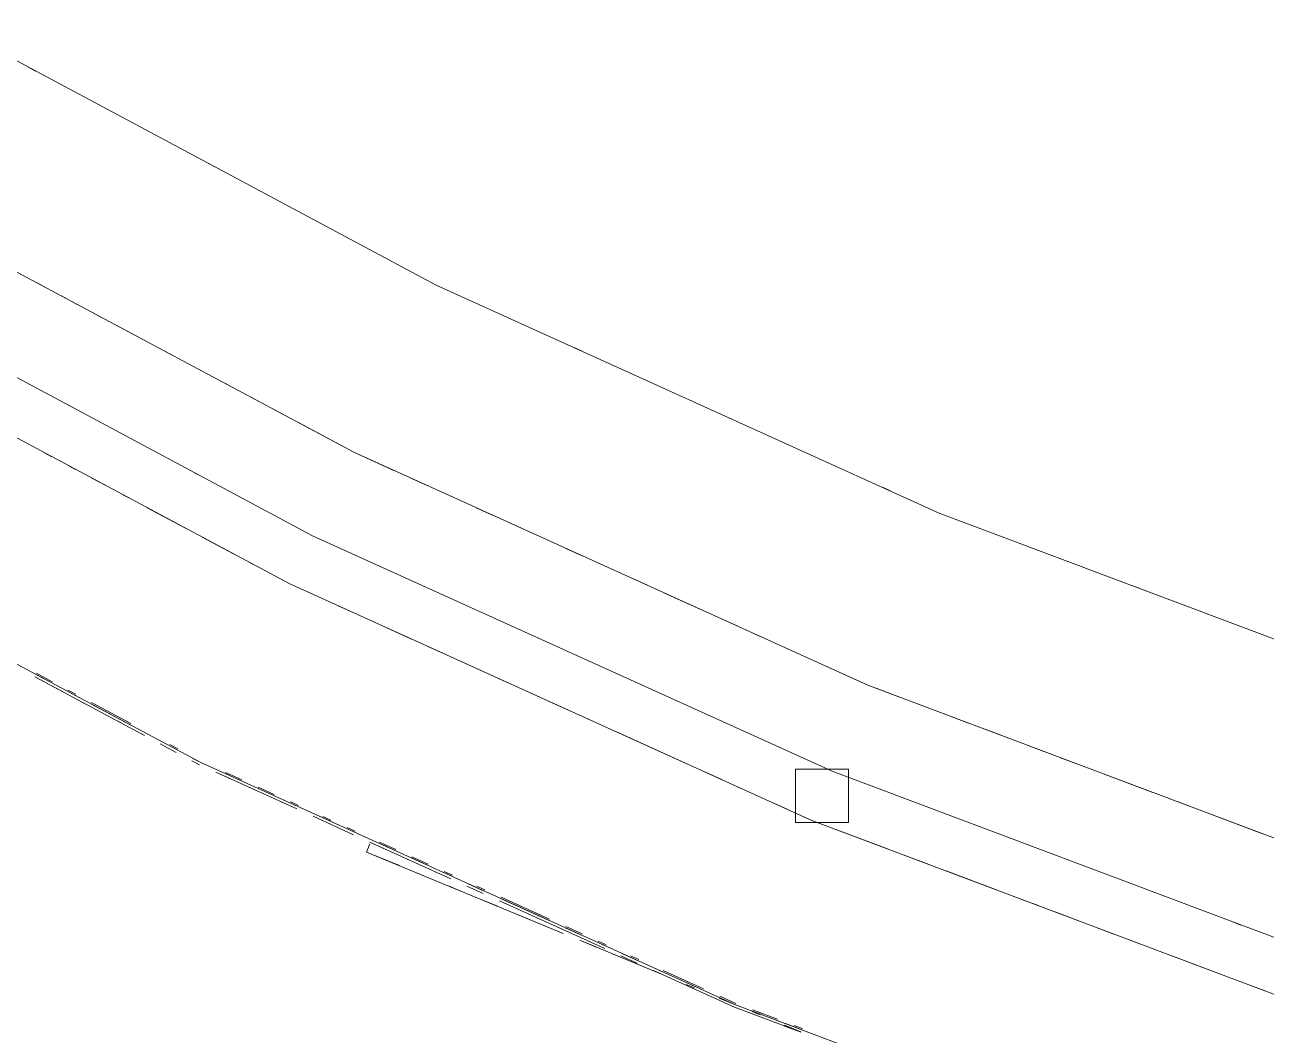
# Paper-space layout '01 Plans' of a CAD drawing. Header units: millimetres. Extents: x 5 to 415, y 7 to 290.
# Drawn here: x 60.86 to 70.19, y 93.49 to 101.09 of the extents above; entities that cross this region are included whole.
import ezdxf

# ---------------------------------------------------------------- set-up
doc = ezdxf.new("R2010")
doc.units = ezdxf.units.MM
doc.layers.add('GEOMETRY', color=7, linetype='Continuous')

# ---------------------------------------------------------------- blocks, each defined once
blk = doc.blocks.new('SHEET_01')
at = {"layer": 'GEOMETRY', "lineweight": 13}
for p, q in [((60.2958, 101.0867), (63.9552, 99.1307)), ((60.945, 100.7396), (60.886, 100.7712)), ((62.3025, 100.014), (62.2435, 100.0456)), ((63.336, 97.8751), (59.5958, 99.8742)), ((62.7157, 99.7932), (62.6567, 99.8247)), ((59.2458, 99.268), (63.0263, 97.2472)), ((63.8961, 99.1622), (63.8371, 99.1938)), ((60.9612, 99.1444), (61.0206, 99.1126)), ((63.9552, 99.1307), (67.7346, 97.4182)), ((61.1393, 99.0492), (61.2581, 98.9857)), ((62.8494, 96.8885), (59.0458, 98.9216)), ((61.3768, 98.9222), (61.4362, 98.8905)), ((61.5549, 98.827), (61.9705, 98.6049)), ((65.0524, 98.6335), (64.9915, 98.6611)), ((62.1486, 98.5097), (62.208, 98.478)), ((62.3267, 98.4145), (62.3861, 98.3828)), ((62.5642, 98.2876), (62.6235, 98.2559)), ((62.7423, 98.1924), (62.8016, 98.1607)), ((66.2107, 98.1087), (66.1497, 98.1364)), ((62.9204, 98.0972), (63.336, 97.8751)), ((61.007, 97.8733), (61.0665, 97.8415)), ((61.0665, 97.8415), (61.007, 97.8733)), ((61.007, 97.8733), (61.0665, 97.8415)), ((63.336, 97.8751), (63.6425, 97.7361)), ((67.1989, 96.1248), (63.336, 97.8751)), ((61.1853, 97.778), (61.2448, 97.7462)), ((61.2448, 97.7462), (61.1853, 97.778)), ((61.1853, 97.778), (61.2448, 97.7462)), ((61.3636, 97.6827), (61.4825, 97.6191)), ((61.4825, 97.6191), (61.3636, 97.6827)), ((61.3636, 97.6827), (61.4825, 97.6191)), ((62.1993, 97.6893), (62.1403, 97.7209)), ((62.1403, 97.7209), (62.1993, 97.6893)), ((62.1993, 97.6893), (62.1403, 97.7209)), ((63.7652, 97.6806), (63.8878, 97.625)), ((62.186, 95.5432), (58.2958, 97.6226)), ((67.3689, 97.5839), (67.3079, 97.6116)), ((61.6014, 97.5556), (61.6608, 97.5238)), ((61.6608, 97.5238), (61.6014, 97.5556)), ((61.6014, 97.5556), (61.6608, 97.5238)), ((64.0104, 97.5695), (64.0717, 97.5417)), ((61.7797, 97.4603), (62.0768, 97.3015)), ((62.0768, 97.3015), (61.7797, 97.4603)), ((61.7797, 97.4603), (62.0768, 97.3015)), ((64.2557, 97.4583), (64.3783, 97.4028)), ((67.7346, 97.4182), (71.618, 95.9566)), ((64.501, 97.3472), (64.8075, 97.2083)), ((62.1957, 97.2379), (62.4334, 97.1109)), ((62.4334, 97.1109), (62.1957, 97.2379)), ((62.1957, 97.2379), (62.4334, 97.1109)), ((63.0263, 97.2472), (66.931, 95.4781)), ((64.9302, 97.1527), (65.0528, 97.0972)), ((62.5523, 97.0473), (62.6117, 97.0156)), ((62.6117, 97.0156), (62.5523, 97.0473)), ((62.5523, 97.0473), (62.6117, 97.0156)), ((65.1754, 97.0416), (65.2368, 97.0138)), ((62.79, 96.9203), (62.8494, 96.8885)), ((62.8494, 96.8885), (62.79, 96.9203)), ((62.79, 96.9203), (62.8494, 96.8885)), ((65.4207, 96.9305), (65.5433, 96.8749)), ((66.7779, 95.1085), (62.8494, 96.8885)), ((62.9722, 96.8329), (63.0336, 96.8051)), ((63.0336, 96.8051), (62.9722, 96.8329)), ((62.9722, 96.8329), (63.0336, 96.8051)), ((69.2379, 96.8524), (69.1752, 96.876)), ((65.666, 96.8193), (65.9726, 96.6804)), ((63.2177, 96.7216), (63.3405, 96.666)), ((63.3405, 96.666), (63.2177, 96.7216)), ((63.2177, 96.7216), (63.3405, 96.666)), ((63.4633, 96.6104), (63.7702, 96.4713)), ((63.7702, 96.4713), (63.4633, 96.6104)), ((63.4633, 96.6104), (63.7702, 96.4713)), ((66.0952, 96.6249), (66.2178, 96.5693)), ((66.3404, 96.5137), (66.4018, 96.486)), ((63.8929, 96.4157), (64.0157, 96.3601)), ((64.0157, 96.3601), (63.8929, 96.4157)), ((63.8929, 96.4157), (64.0157, 96.3601)), ((66.5857, 96.4026), (67.1376, 96.1526)), ((64.1385, 96.3044), (64.5068, 96.1376)), ((64.5068, 96.1376), (64.1385, 96.3044)), ((64.1385, 96.3044), (64.5068, 96.1376)), ((60.939, 96.1871), (61.1748, 96.061)), ((61.1748, 96.061), (60.939, 96.1871)), ((60.939, 96.1871), (61.1748, 96.061)), ((61.1748, 96.061), (60.939, 96.1871)), ((60.939, 96.1871), (61.1748, 96.061)), ((61.1748, 96.061), (60.939, 96.1871)), ((60.939, 96.1871), (61.1748, 96.061)), ((61.1748, 96.061), (60.939, 96.1871)), ((60.939, 96.1871), (61.7644, 95.7459)), ((61.7644, 95.7459), (60.939, 96.1871)), ((60.9482, 96.2048), (61.0661, 96.1418)), ((61.0661, 96.1418), (60.9482, 96.2048)), ((60.9482, 96.2048), (61.0661, 96.1418)), ((61.0661, 96.1418), (60.9482, 96.2048)), ((61.0661, 96.1418), (60.9482, 96.2048)), ((60.9482, 96.2048), (61.0661, 96.1418)), ((61.0661, 96.1418), (60.9482, 96.2048)), ((60.9482, 96.2048), (61.0661, 96.1418)), ((61.0661, 96.1418), (60.9482, 96.2048)), ((60.9482, 96.2048), (61.0661, 96.1418)), ((61.0661, 96.1418), (60.9482, 96.2048)), ((60.9482, 96.2048), (61.0661, 96.1418)), ((61.0661, 96.1418), (60.9482, 96.2048)), ((60.9482, 96.2048), (61.0661, 96.1418)), ((61.0661, 96.1418), (60.9482, 96.2048)), ((61.0661, 96.1418), (60.9482, 96.2048)), ((61.0707, 96.1507), (60.9528, 96.2137)), ((60.9528, 96.2137), (61.0707, 96.1507)), ((61.2429, 96.0473), (61.184, 96.0788)), ((61.2429, 96.0473), (61.184, 96.0788)), ((61.184, 96.0788), (61.2429, 96.0473)), ((61.2429, 96.0473), (61.184, 96.0788)), ((61.2429, 96.0473), (61.184, 96.0788)), ((61.1885, 96.0877), (61.2475, 96.0562)), ((64.6295, 96.0819), (64.9364, 95.9429)), ((64.9364, 95.9429), (64.6295, 96.0819)), ((64.6295, 96.0819), (64.9364, 95.9429)), ((71.168, 94.6309), (67.1989, 96.1248)), ((67.2619, 96.1011), (67.4509, 96.0299)), ((61.2927, 95.998), (61.3517, 95.9665)), ((61.3517, 95.9665), (61.2927, 95.998)), ((61.2927, 95.998), (61.3517, 95.9665)), ((61.3517, 95.9665), (61.2927, 95.998)), ((61.2927, 95.998), (61.3517, 95.9665)), ((61.3517, 95.9665), (61.2927, 95.998)), ((61.2927, 95.998), (61.3517, 95.9665)), ((61.3517, 95.9665), (61.2927, 95.998)), ((61.3653, 95.9932), (61.66, 95.8357)), ((61.6555, 95.8267), (61.3608, 95.9843)), ((61.6555, 95.8267), (61.3608, 95.9843)), ((61.3608, 95.9843), (61.6555, 95.8267)), ((61.6555, 95.8267), (61.3608, 95.9843)), ((61.6555, 95.8267), (61.3608, 95.9843)), ((67.5769, 95.9825), (67.6399, 95.9588)), ((61.5286, 95.8719), (61.5876, 95.8404)), ((61.5876, 95.8404), (61.5286, 95.8719)), ((61.5286, 95.8719), (61.5876, 95.8404)), ((61.5876, 95.8404), (61.5286, 95.8719)), ((61.5286, 95.8719), (61.5876, 95.8404)), ((61.5876, 95.8404), (61.5286, 95.8719)), ((61.5286, 95.8719), (61.5876, 95.8404)), ((61.5876, 95.8404), (61.5286, 95.8719)), ((61.5376, 95.8898), (61.5966, 95.8582)), ((61.5966, 95.8582), (61.5376, 95.8898)), ((61.5376, 95.8898), (61.5966, 95.8582)), ((61.5966, 95.8582), (61.5376, 95.8898)), ((61.5376, 95.8898), (61.5966, 95.8582)), ((61.5966, 95.8582), (61.5376, 95.8898)), ((61.5376, 95.8898), (61.5966, 95.8582)), ((61.5966, 95.8582), (61.5376, 95.8898)), ((61.5376, 95.8898), (61.5966, 95.8582)), ((61.5966, 95.8582), (61.5376, 95.8898)), ((61.5376, 95.8898), (61.5966, 95.8582)), ((65.0592, 95.8873), (65.1206, 95.8595)), ((65.1206, 95.8595), (65.0592, 95.8873)), ((65.0592, 95.8873), (65.1206, 95.8595)), ((67.8289, 95.8877), (67.9549, 95.8402)), ((61.7055, 95.7774), (61.7644, 95.7459)), ((61.7644, 95.7459), (61.7055, 95.7774)), ((61.7055, 95.7774), (61.7644, 95.7459)), ((61.7644, 95.7459), (61.7055, 95.7774)), ((61.7055, 95.7774), (61.7644, 95.7459)), ((61.7644, 95.7459), (61.7055, 95.7774)), ((61.7055, 95.7774), (61.7644, 95.7459)), ((61.7644, 95.7459), (61.7055, 95.7774)), ((65.3047, 95.776), (65.8572, 95.5257)), ((65.8572, 95.5257), (65.3047, 95.776)), ((65.3047, 95.776), (65.8572, 95.5257)), ((68.0809, 95.7928), (68.2699, 95.7217)), ((61.8824, 95.6828), (62.0003, 95.6198)), ((62.0003, 95.6198), (61.8824, 95.6828)), ((61.8824, 95.6828), (62.0003, 95.6198)), ((62.0003, 95.6198), (61.8824, 95.6828)), ((61.8824, 95.6828), (62.0003, 95.6198)), ((62.0003, 95.6198), (61.8824, 95.6828)), ((61.8824, 95.6828), (62.0003, 95.6198)), ((62.0003, 95.6198), (61.8824, 95.6828)), ((61.8824, 95.6828), (62.0003, 95.6198)), ((62.0003, 95.6198), (61.8824, 95.6828)), ((61.9502, 95.6692), (62.0092, 95.6377)), ((62.0092, 95.6377), (61.9502, 95.6692)), ((61.9502, 95.6692), (62.0092, 95.6377)), ((62.0092, 95.6377), (61.9502, 95.6692)), ((62.0092, 95.6377), (61.9502, 95.6692)), ((61.9502, 95.6692), (62.0092, 95.6377)), ((62.0092, 95.6377), (61.9502, 95.6692)), ((61.9502, 95.6692), (62.0092, 95.6377)), ((62.0092, 95.6377), (61.9502, 95.6692)), ((61.9502, 95.6692), (62.0092, 95.6377)), ((62.0092, 95.6377), (61.9502, 95.6692)), ((61.9502, 95.6692), (62.0092, 95.6377)), ((62.0092, 95.6377), (61.9502, 95.6692)), ((61.9502, 95.6692), (62.0092, 95.6377)), ((62.0092, 95.6377), (61.9502, 95.6692)), ((62.0092, 95.6377), (61.9502, 95.6692)), ((62.0136, 95.6467), (61.9547, 95.6782)), ((61.9547, 95.6782), (62.0136, 95.6467)), ((68.3959, 95.6743), (68.5219, 95.6268)), ((62.1182, 95.5568), (62.1772, 95.5253)), ((62.1772, 95.5253), (62.1182, 95.5568)), ((62.1182, 95.5568), (62.1772, 95.5253)), ((62.1772, 95.5253), (62.1182, 95.5568)), ((62.1182, 95.5568), (62.1772, 95.5253)), ((62.1772, 95.5253), (62.1182, 95.5568)), ((62.1182, 95.5568), (62.1772, 95.5253)), ((62.1772, 95.5253), (62.1182, 95.5568)), ((62.1182, 95.5568), (62.1772, 95.5253)), ((62.1772, 95.5253), (62.1182, 95.5568)), ((62.1271, 95.5747), (62.186, 95.5432)), ((62.186, 95.5432), (62.1271, 95.5747)), ((62.1271, 95.5747), (62.186, 95.5432)), ((62.186, 95.5432), (62.1271, 95.5747)), ((62.186, 95.5432), (62.1271, 95.5747)), ((62.1271, 95.5747), (62.186, 95.5432)), ((62.186, 95.5432), (62.1271, 95.5747)), ((62.1271, 95.5747), (62.186, 95.5432)), ((62.186, 95.5432), (62.1271, 95.5747)), ((62.1271, 95.5747), (62.186, 95.5432)), ((62.186, 95.5432), (62.1271, 95.5747)), ((62.1271, 95.5747), (62.186, 95.5432)), ((62.186, 95.5432), (62.1271, 95.5747)), ((62.1271, 95.5747), (62.186, 95.5432)), ((62.186, 95.5432), (62.1271, 95.5747)), ((62.186, 95.5432), (62.1271, 95.5747)), ((66.2039, 93.7227), (62.186, 95.5432)), ((68.6479, 95.5794), (68.8369, 95.5083)), ((62.2989, 95.4701), (62.4207, 95.4149)), ((62.4207, 95.4149), (62.2989, 95.4701)), ((62.2989, 95.4701), (62.4207, 95.4149)), ((62.4207, 95.4149), (62.2989, 95.4701)), ((62.2989, 95.4701), (62.4207, 95.4149)), ((62.4207, 95.4149), (62.2989, 95.4701)), ((62.2989, 95.4701), (62.4207, 95.4149)), ((62.4207, 95.4149), (62.2989, 95.4701)), ((62.2989, 95.4701), (62.9079, 95.1942)), ((62.9079, 95.1942), (62.2989, 95.4701)), ((62.3686, 95.4604), (62.4295, 95.4329)), ((62.4295, 95.4329), (62.3686, 95.4604)), ((62.3686, 95.4604), (62.4295, 95.4329)), ((62.4904, 95.4053), (62.3686, 95.4604)), ((62.4295, 95.4329), (62.3686, 95.4604)), ((62.3686, 95.4604), (62.4295, 95.4329)), ((62.4295, 95.4329), (62.3686, 95.4604)), ((62.3686, 95.4604), (62.4295, 95.4329)), ((62.4295, 95.4329), (62.3686, 95.4604)), ((62.3686, 95.4604), (62.4295, 95.4329)), ((62.4295, 95.4329), (62.3686, 95.4604)), ((62.3686, 95.4604), (62.4295, 95.4329)), ((62.4904, 95.4053), (62.3686, 95.4604)), ((62.3686, 95.4604), (62.4904, 95.4053)), ((62.4904, 95.4053), (62.3686, 95.4604)), ((62.4904, 95.4053), (62.3686, 95.4604)), ((62.4339, 95.4418), (62.373, 95.4694)), ((62.373, 95.4694), (62.4948, 95.4143)), ((65.9799, 95.4701), (66.1027, 95.4145)), ((66.1027, 95.4145), (65.9799, 95.4701)), ((65.9799, 95.4701), (66.1027, 95.4145)), ((67.0545, 95.4933), (66.6545, 95.4933)), ((66.6545, 95.4933), (66.6545, 95.0933)), ((66.931, 95.4781), (70.943, 93.9681)), ((66.9745, 95.4933), (67.0545, 95.4933)), ((67.0545, 95.0933), (67.0545, 95.4933)), ((67.0545, 95.4933), (67.0545, 95.4933)), ((68.9629, 95.4608), (69.3409, 95.3186)), ((62.5425, 95.3597), (62.6034, 95.3321)), ((62.6034, 95.3321), (62.5425, 95.3597)), ((62.5425, 95.3597), (62.6034, 95.3321)), ((62.6034, 95.3321), (62.5425, 95.3597)), ((62.5425, 95.3597), (62.6034, 95.3321)), ((62.6034, 95.3321), (62.5425, 95.3597)), ((62.5425, 95.3597), (62.6034, 95.3321)), ((62.6034, 95.3321), (62.5425, 95.3597)), ((62.9165, 95.2122), (62.6121, 95.3501)), ((62.9165, 95.2122), (62.6121, 95.3501)), ((62.6121, 95.3501), (62.9165, 95.2122)), ((62.9165, 95.2122), (62.6121, 95.3501)), ((62.9165, 95.2122), (62.6121, 95.3501)), ((62.6165, 95.3591), (62.7382, 95.3039)), ((66.2255, 95.3588), (66.2869, 95.331)), ((66.2869, 95.331), (66.2255, 95.3588)), ((66.2255, 95.3588), (66.2869, 95.331)), ((62.7861, 95.2493), (62.9079, 95.1942)), ((62.9079, 95.1942), (62.7861, 95.2493)), ((62.7861, 95.2493), (62.9079, 95.1942)), ((62.9079, 95.1942), (62.7861, 95.2493)), ((62.7861, 95.2493), (62.9079, 95.1942)), ((62.9079, 95.1942), (62.7861, 95.2493)), ((62.7861, 95.2493), (62.9079, 95.1942)), ((62.9079, 95.1942), (62.7861, 95.2493)), ((62.7948, 95.2674), (62.9165, 95.2122)), ((62.9165, 95.2122), (62.7948, 95.2674)), ((62.7948, 95.2674), (62.9165, 95.2122)), ((62.9165, 95.2122), (62.7948, 95.2674)), ((62.7948, 95.2674), (62.9165, 95.2122)), ((62.9165, 95.2122), (62.7948, 95.2674)), ((62.7948, 95.2674), (62.9165, 95.2122)), ((62.9165, 95.2122), (62.7948, 95.2674)), ((62.7948, 95.2674), (62.9165, 95.2122)), ((62.9165, 95.2122), (62.7948, 95.2674)), ((62.7948, 95.2674), (62.9165, 95.2122)), ((62.9208, 95.2212), (62.86, 95.2488)), ((62.86, 95.2488), (62.9208, 95.2212)), ((66.471, 95.2476), (66.5938, 95.192)), ((66.5938, 95.192), (66.471, 95.2476)), ((66.471, 95.2476), (66.5938, 95.192)), ((69.53, 95.2474), (69.656, 95.2)), ((63.0383, 95.157), (63.16, 95.1019)), ((63.16, 95.1019), (63.0383, 95.157)), ((63.0383, 95.157), (63.16, 95.1019)), ((63.16, 95.1019), (63.0383, 95.157)), ((63.16, 95.1019), (63.0383, 95.157)), ((63.0383, 95.157), (63.16, 95.1019)), ((63.16, 95.1019), (63.0383, 95.157)), ((63.0383, 95.157), (63.16, 95.1019)), ((63.16, 95.1019), (63.0383, 95.157)), ((63.0383, 95.157), (63.16, 95.1019)), ((63.16, 95.1019), (63.0383, 95.157)), ((63.0383, 95.157), (63.16, 95.1019)), ((63.16, 95.1019), (63.0383, 95.157)), ((63.0383, 95.157), (63.16, 95.1019)), ((63.16, 95.1019), (63.0383, 95.157)), ((63.16, 95.1019), (63.0383, 95.157)), ((69.782, 95.1526), (70.16, 95.0103)), ((63.0297, 95.139), (63.3342, 95.001)), ((63.3342, 95.001), (63.0297, 95.139)), ((63.0297, 95.139), (63.3342, 95.001)), ((63.3342, 95.001), (63.0297, 95.139)), ((63.0297, 95.139), (63.3342, 95.001)), ((63.3342, 95.001), (63.0297, 95.139)), ((63.0297, 95.139), (63.3342, 95.001)), ((63.3342, 95.001), (63.0297, 95.139)), ((63.0297, 95.139), (63.3342, 95.001)), ((63.3342, 95.001), (63.0297, 95.139)), ((63.1643, 95.1109), (63.1034, 95.1385)), ((63.1034, 95.1385), (63.1643, 95.1109)), ((63.3469, 95.0282), (63.2861, 95.0557)), ((63.2861, 95.0557), (63.3469, 95.0282)), ((66.8145, 95.0933), (66.6545, 95.0933)), ((66.6545, 95.0933), (67.0545, 95.0933)), ((66.6545, 95.0933), (66.6545, 95.0933)), ((66.7165, 95.1363), (66.7779, 95.1085)), ((66.7779, 95.1085), (66.7165, 95.1363)), ((66.7165, 95.1363), (66.7779, 95.1085)), ((66.7779, 95.1085), (66.841, 95.0848)), ((66.841, 95.0848), (66.7779, 95.1085)), ((66.7779, 95.1085), (66.841, 95.0848)), ((70.8144, 93.5893), (66.7779, 95.1085)), ((63.2818, 95.0467), (63.3427, 95.0191)), ((63.3427, 95.0191), (63.2818, 95.0467)), ((63.2818, 95.0467), (63.3427, 95.0191)), ((63.3427, 95.0191), (63.2818, 95.0467)), ((63.3427, 95.0191), (63.2818, 95.0467)), ((63.2818, 95.0467), (63.3427, 95.0191)), ((63.3427, 95.0191), (63.2818, 95.0467)), ((63.2818, 95.0467), (63.3427, 95.0191)), ((63.3427, 95.0191), (63.2818, 95.0467)), ((63.2818, 95.0467), (63.3427, 95.0191)), ((63.3427, 95.0191), (63.2818, 95.0467)), ((63.2818, 95.0467), (63.3427, 95.0191)), ((63.3427, 95.0191), (63.2818, 95.0467)), ((63.2818, 95.0467), (63.3427, 95.0191)), ((63.3427, 95.0191), (63.2818, 95.0467)), ((63.3427, 95.0191), (63.2818, 95.0467)), ((66.9671, 95.0373), (67.3456, 94.8949)), ((67.3456, 94.8949), (66.9671, 95.0373)), ((66.9671, 95.0373), (67.3456, 94.8949)), ((68.3101, 94.959), (68.2474, 94.9826)), ((68.2474, 94.9826), (68.3101, 94.959)), ((68.3101, 94.959), (68.2474, 94.9826)), ((63.4578, 94.9323), (63.4323, 94.8708)), ((63.4323, 94.8708), (64.9105, 94.2585)), ((63.456, 94.9458), (63.5777, 94.8907)), ((63.5777, 94.8907), (63.456, 94.9458)), ((63.456, 94.9458), (63.5777, 94.8907)), ((63.5777, 94.8907), (63.456, 94.9458)), ((63.456, 94.9458), (63.5777, 94.8907)), ((63.5777, 94.8907), (63.456, 94.9458)), ((63.456, 94.9458), (63.5777, 94.8907)), ((63.5777, 94.8907), (63.456, 94.9458)), ((63.456, 94.9458), (64.0649, 94.6699)), ((64.0649, 94.6699), (63.456, 94.9458)), ((63.5253, 94.9364), (63.5862, 94.9088)), ((63.5862, 94.9088), (63.5253, 94.9364)), ((63.5253, 94.9364), (63.5862, 94.9088)), ((63.6471, 94.8812), (63.5253, 94.9364)), ((63.5862, 94.9088), (63.5253, 94.9364)), ((63.5253, 94.9364), (63.5862, 94.9088)), ((63.5862, 94.9088), (63.5253, 94.9364)), ((63.5253, 94.9364), (63.5862, 94.9088)), ((63.5862, 94.9088), (63.5253, 94.9364)), ((63.5253, 94.9364), (63.5862, 94.9088)), ((63.5862, 94.9088), (63.5253, 94.9364)), ((63.5253, 94.9364), (63.5862, 94.9088)), ((63.6471, 94.8812), (63.5253, 94.9364)), ((63.5253, 94.9364), (63.6471, 94.8812)), ((63.6471, 94.8812), (63.5253, 94.9364)), ((63.6471, 94.8812), (63.5253, 94.9364)), ((63.5904, 94.9178), (63.5295, 94.9454)), ((63.5295, 94.9454), (63.6513, 94.8903)), ((63.6786, 94.7687), (63.4939, 94.8452)), ((63.6995, 94.8355), (63.7604, 94.8079)), ((63.7604, 94.8079), (63.6995, 94.8355)), ((63.6995, 94.8355), (63.7604, 94.8079)), ((63.7604, 94.8079), (63.6995, 94.8355)), ((63.6995, 94.8355), (63.7604, 94.8079)), ((63.7604, 94.8079), (63.6995, 94.8355)), ((63.6995, 94.8355), (63.7604, 94.8079)), ((63.7604, 94.8079), (63.6995, 94.8355)), ((63.8906, 94.7709), (63.7688, 94.826)), ((63.8906, 94.7709), (63.7688, 94.826)), ((63.7688, 94.826), (63.8906, 94.7709)), ((63.8906, 94.7709), (63.7688, 94.826)), ((63.8906, 94.7709), (63.7688, 94.826)), ((63.773, 94.8351), (63.8947, 94.7799)), ((67.4717, 94.8474), (67.6609, 94.7762)), ((67.6609, 94.7762), (67.4717, 94.8474)), ((67.4717, 94.8474), (67.6609, 94.7762)), ((63.8634, 94.6922), (63.8018, 94.7177)), ((63.9431, 94.7251), (64.0649, 94.6699)), ((64.0649, 94.6699), (63.9431, 94.7251)), ((63.9431, 94.7251), (64.0649, 94.6699)), ((64.0649, 94.6699), (63.9431, 94.7251)), ((63.9431, 94.7251), (64.0649, 94.6699)), ((64.0649, 94.6699), (63.9431, 94.7251)), ((63.9431, 94.7251), (64.0649, 94.6699)), ((64.0649, 94.6699), (63.9431, 94.7251)), ((64.0123, 94.7157), (64.0732, 94.6881)), ((64.0732, 94.6881), (64.0123, 94.7157)), ((64.0123, 94.7157), (64.0732, 94.6881)), ((64.0732, 94.6881), (64.0123, 94.7157)), ((64.0732, 94.6881), (64.0123, 94.7157)), ((64.0123, 94.7157), (64.0732, 94.6881)), ((64.0732, 94.6881), (64.0123, 94.7157)), ((64.0123, 94.7157), (64.0732, 94.6881)), ((64.0732, 94.6881), (64.0123, 94.7157)), ((64.0123, 94.7157), (64.0732, 94.6881)), ((64.0732, 94.6881), (64.0123, 94.7157)), ((64.0123, 94.7157), (64.0732, 94.6881)), ((64.0732, 94.6881), (64.0123, 94.7157)), ((64.0123, 94.7157), (64.0732, 94.6881)), ((64.0732, 94.6881), (64.0123, 94.7157)), ((64.0732, 94.6881), (64.0123, 94.7157)), ((64.0773, 94.6972), (64.0165, 94.7248)), ((64.0165, 94.7248), (64.0773, 94.6972)), ((67.787, 94.7287), (68.1655, 94.5863)), ((68.1655, 94.5863), (67.787, 94.7287)), ((67.787, 94.7287), (68.1655, 94.5863)), ((64.1714, 94.5646), (64.0482, 94.6156)), ((64.1867, 94.6147), (64.3085, 94.5596)), ((64.3085, 94.5596), (64.1867, 94.6147)), ((64.1867, 94.6147), (64.3085, 94.5596)), ((64.3085, 94.5596), (64.1867, 94.6147)), ((64.1867, 94.6147), (64.3085, 94.5596)), ((64.3085, 94.5596), (64.1867, 94.6147)), ((64.1867, 94.6147), (64.3085, 94.5596)), ((64.3085, 94.5596), (64.1867, 94.6147)), ((64.1867, 94.6147), (64.3085, 94.5596)), ((64.3085, 94.5596), (64.1867, 94.6147)), ((64.195, 94.6329), (64.3167, 94.5778)), ((64.3167, 94.5778), (64.195, 94.6329)), ((64.195, 94.6329), (64.3167, 94.5778)), ((64.3167, 94.5778), (64.195, 94.6329)), ((64.3167, 94.5778), (64.195, 94.6329)), ((64.195, 94.6329), (64.3167, 94.5778)), ((64.3167, 94.5778), (64.195, 94.6329)), ((64.195, 94.6329), (64.3167, 94.5778)), ((64.3167, 94.5778), (64.195, 94.6329)), ((64.195, 94.6329), (64.3167, 94.5778)), ((64.3167, 94.5778), (64.195, 94.6329)), ((64.195, 94.6329), (64.3167, 94.5778)), ((64.3167, 94.5778), (64.195, 94.6329)), ((64.195, 94.6329), (64.3167, 94.5778)), ((64.3167, 94.5778), (64.195, 94.6329)), ((64.3167, 94.5778), (64.195, 94.6329)), ((64.3208, 94.5869), (64.2599, 94.6145)), ((64.2599, 94.6145), (64.3208, 94.5869)), ((64.4177, 94.4626), (64.2945, 94.5136)), ((64.4303, 94.5044), (64.4912, 94.4768)), ((64.4912, 94.4768), (64.4303, 94.5044)), ((64.4303, 94.5044), (64.4912, 94.4768)), ((64.4912, 94.4768), (64.4303, 94.5044)), ((64.4303, 94.5044), (64.4912, 94.4768)), ((64.4912, 94.4768), (64.4303, 94.5044)), ((64.4303, 94.5044), (64.4912, 94.4768)), ((64.4912, 94.4768), (64.4303, 94.5044)), ((64.4303, 94.5044), (65.2219, 94.1457)), ((65.2219, 94.1457), (64.4303, 94.5044)), ((64.4385, 94.5226), (64.4993, 94.495)), ((64.4993, 94.495), (64.4385, 94.5226)), ((64.4385, 94.5226), (64.4993, 94.495)), ((64.8037, 94.3571), (64.4385, 94.5226)), ((64.4993, 94.495), (64.4385, 94.5226)), ((64.4385, 94.5226), (64.4993, 94.495)), ((64.4993, 94.495), (64.4385, 94.5226)), ((64.4385, 94.5226), (64.4993, 94.495)), ((64.4993, 94.495), (64.4385, 94.5226)), ((64.4385, 94.5226), (64.4993, 94.495)), ((64.4993, 94.495), (64.4385, 94.5226)), ((64.4385, 94.5226), (64.4993, 94.495)), ((64.8037, 94.3571), (64.4385, 94.5226)), ((64.4385, 94.5226), (64.8037, 94.3571)), ((64.8037, 94.3571), (64.4385, 94.5226)), ((64.8037, 94.3571), (64.4385, 94.5226)), ((64.5034, 94.5042), (64.4425, 94.5317)), ((64.4425, 94.5317), (64.8078, 94.3663)), ((68.3547, 94.5151), (68.4808, 94.4676)), ((68.4808, 94.4676), (68.3547, 94.5151)), ((68.3547, 94.5151), (68.4808, 94.4676)), ((64.9105, 94.2585), (64.5409, 94.4115)), ((64.613, 94.4216), (64.7348, 94.3664)), ((64.7348, 94.3664), (64.613, 94.4216)), ((64.613, 94.4216), (64.7348, 94.3664)), ((64.7348, 94.3664), (64.613, 94.4216)), ((64.613, 94.4216), (64.7348, 94.3664)), ((64.7348, 94.3664), (64.613, 94.4216)), ((64.613, 94.4216), (64.7348, 94.3664)), ((64.7348, 94.3664), (64.613, 94.4216)), ((64.682, 94.4123), (64.7428, 94.3847)), ((64.7428, 94.3847), (64.682, 94.4123)), ((64.682, 94.4123), (64.7428, 94.3847)), ((64.7428, 94.3847), (64.682, 94.4123)), ((64.682, 94.4123), (64.7428, 94.3847)), ((64.7428, 94.3847), (64.682, 94.4123)), ((64.682, 94.4123), (64.7428, 94.3847)), ((64.7428, 94.3847), (64.682, 94.4123)), ((64.682, 94.4123), (64.7428, 94.3847)), ((64.7428, 94.3847), (64.682, 94.4123)), ((64.682, 94.4123), (64.7428, 94.3847)), ((64.7469, 94.3938), (64.686, 94.4214)), ((68.607, 94.4201), (68.7962, 94.3489)), ((68.7962, 94.3489), (68.607, 94.4201)), ((68.607, 94.4201), (68.7962, 94.3489)), ((64.8565, 94.3112), (64.9174, 94.2836)), ((64.9174, 94.2836), (64.8565, 94.3112)), ((64.8565, 94.3112), (64.9174, 94.2836)), ((64.9174, 94.2836), (64.8565, 94.3112)), ((64.8565, 94.3112), (64.9174, 94.2836)), ((64.9174, 94.2836), (64.8565, 94.3112)), ((64.8565, 94.3112), (64.9174, 94.2836)), ((64.9174, 94.2836), (64.8565, 94.3112)), ((64.9295, 94.3111), (65.0512, 94.2559)), ((70.0027, 94.322), (69.94, 94.3456)), ((69.94, 94.3456), (70.0027, 94.322)), ((70.0027, 94.322), (69.94, 94.3456)), ((65.0472, 94.2468), (64.9255, 94.3019)), ((65.0472, 94.2468), (64.9255, 94.3019)), ((64.9255, 94.3019), (65.0472, 94.2468)), ((65.0472, 94.2468), (64.9255, 94.3019)), ((65.0472, 94.2468), (64.9255, 94.3019)), ((68.9223, 94.3014), (69.0485, 94.254)), ((69.0485, 94.254), (68.9223, 94.3014)), ((68.9223, 94.3014), (69.0485, 94.254)), ((65.1568, 94.1564), (65.0337, 94.2074)), ((65.0337, 94.2074), (65.6496, 93.9523)), ((65.1001, 94.2009), (65.2219, 94.1457)), ((65.2219, 94.1457), (65.1001, 94.2009)), ((65.1001, 94.2009), (65.2219, 94.1457)), ((65.2219, 94.1457), (65.1001, 94.2009)), ((65.1001, 94.2009), (65.2219, 94.1457)), ((65.2219, 94.1457), (65.1001, 94.2009)), ((65.1001, 94.2009), (65.2219, 94.1457)), ((65.2219, 94.1457), (65.1001, 94.2009)), ((65.169, 94.1916), (65.2299, 94.164)), ((65.2299, 94.164), (65.169, 94.1916)), ((65.169, 94.1916), (65.2299, 94.164)), ((65.2299, 94.164), (65.169, 94.1916)), ((65.2299, 94.164), (65.169, 94.1916)), ((65.169, 94.1916), (65.2299, 94.164)), ((65.2299, 94.164), (65.169, 94.1916)), ((65.169, 94.1916), (65.2299, 94.164)), ((65.2299, 94.164), (65.169, 94.1916)), ((65.169, 94.1916), (65.2299, 94.164)), ((65.2299, 94.164), (65.169, 94.1916)), ((65.169, 94.1916), (65.2299, 94.164)), ((65.2299, 94.164), (65.169, 94.1916)), ((65.169, 94.1916), (65.2299, 94.164)), ((65.2299, 94.164), (65.169, 94.1916)), ((65.2299, 94.164), (65.169, 94.1916)), ((65.2338, 94.1732), (65.173, 94.2008)), ((65.173, 94.2008), (65.2338, 94.1732)), ((69.1746, 94.2065), (69.3638, 94.1353)), ((69.3638, 94.1353), (69.1746, 94.2065)), ((69.1746, 94.2065), (69.3638, 94.1353)), ((65.6496, 93.9523), (65.28, 94.1054)), ((65.3437, 94.0905), (65.4655, 94.0353)), ((65.4655, 94.0353), (65.3437, 94.0905)), ((65.3437, 94.0905), (65.4655, 94.0353)), ((65.4655, 94.0353), (65.3437, 94.0905)), ((65.3437, 94.0905), (65.4655, 94.0353)), ((65.4655, 94.0353), (65.3437, 94.0905)), ((65.3437, 94.0905), (65.4655, 94.0353)), ((65.4655, 94.0353), (65.3437, 94.0905)), ((65.3437, 94.0905), (65.4655, 94.0353)), ((65.4655, 94.0353), (65.3437, 94.0905)), ((65.3516, 94.1089), (65.4734, 94.0537)), ((65.4734, 94.0537), (65.3516, 94.1089)), ((65.3516, 94.1089), (65.4734, 94.0537)), ((65.4734, 94.0537), (65.3516, 94.1089)), ((65.4734, 94.0537), (65.3516, 94.1089)), ((65.3516, 94.1089), (65.4734, 94.0537)), ((65.4734, 94.0537), (65.3516, 94.1089)), ((65.3516, 94.1089), (65.4734, 94.0537)), ((65.4734, 94.0537), (65.3516, 94.1089)), ((65.3516, 94.1089), (65.4734, 94.0537)), ((65.4734, 94.0537), (65.3516, 94.1089)), ((65.3516, 94.1089), (65.4734, 94.0537)), ((65.4734, 94.0537), (65.3516, 94.1089)), ((65.3516, 94.1089), (65.4734, 94.0537)), ((65.4734, 94.0537), (65.3516, 94.1089)), ((65.4734, 94.0537), (65.3516, 94.1089)), ((65.4773, 94.0629), (65.4164, 94.0905)), ((65.4164, 94.0905), (65.4773, 94.0629)), ((69.4899, 94.0878), (69.8684, 93.9454)), ((69.8684, 93.9454), (69.4899, 94.0878)), ((69.4899, 94.0878), (69.8684, 93.9454)), ((65.5873, 93.9801), (65.6482, 93.9525)), ((65.6482, 93.9525), (65.5873, 93.9801)), ((65.5873, 93.9801), (65.6482, 93.9525)), ((65.6482, 93.9525), (65.5873, 93.9801)), ((65.5873, 93.9801), (65.6482, 93.9525)), ((65.6482, 93.9525), (65.5873, 93.9801)), ((65.5873, 93.9801), (65.6482, 93.9525)), ((65.6482, 93.9525), (65.5873, 93.9801)), ((65.5873, 93.9801), (66.1962, 93.7042)), ((66.1962, 93.7042), (65.5873, 93.9801)), ((65.5951, 93.9985), (65.656, 93.971)), ((65.656, 93.971), (65.5951, 93.9985)), ((65.5951, 93.9985), (65.656, 93.971)), ((65.9604, 93.833), (65.5951, 93.9985)), ((65.656, 93.971), (65.5951, 93.9985)), ((65.5951, 93.9985), (65.656, 93.971)), ((65.656, 93.971), (65.5951, 93.9985)), ((65.5951, 93.9985), (65.656, 93.971)), ((65.656, 93.971), (65.5951, 93.9985)), ((65.5951, 93.9985), (65.656, 93.971)), ((65.656, 93.971), (65.5951, 93.9985)), ((65.5951, 93.9985), (65.656, 93.971)), ((65.9604, 93.833), (65.5951, 93.9985)), ((65.5951, 93.9985), (65.9604, 93.833)), ((65.9604, 93.833), (65.5951, 93.9985)), ((65.9604, 93.833), (65.5951, 93.9985)), ((65.6599, 93.9802), (65.9643, 93.8423)), ((65.77, 93.8974), (65.8918, 93.8422)), ((65.8918, 93.8422), (65.77, 93.8974)), ((65.77, 93.8974), (65.8918, 93.8422)), ((65.8918, 93.8422), (65.77, 93.8974)), ((65.77, 93.8974), (65.8918, 93.8422)), ((65.8918, 93.8422), (65.77, 93.8974)), ((65.77, 93.8974), (65.8918, 93.8422)), ((65.8918, 93.8422), (65.77, 93.8974)), ((65.8959, 93.8503), (65.8343, 93.8758)), ((65.8343, 93.8758), (65.8959, 93.8503)), ((65.8386, 93.8882), (65.8995, 93.8606)), ((65.8995, 93.8606), (65.8386, 93.8882)), ((65.8386, 93.8882), (65.8995, 93.8606)), ((65.8995, 93.8606), (65.8386, 93.8882)), ((65.8386, 93.8882), (65.8995, 93.8606)), ((65.8995, 93.8606), (65.8386, 93.8882)), ((65.8386, 93.8882), (65.8995, 93.8606)), ((65.8995, 93.8606), (65.8386, 93.8882)), ((65.8386, 93.8882), (65.8995, 93.8606)), ((65.8995, 93.8606), (65.8386, 93.8882)), ((65.8386, 93.8882), (65.8995, 93.8606)), ((65.9034, 93.8698), (65.8425, 93.8974)), ((69.9945, 93.8979), (70.1837, 93.8267)), ((70.1837, 93.8267), (69.9945, 93.8979)), ((69.9945, 93.8979), (70.1837, 93.8267)), ((66.0136, 93.787), (66.1962, 93.7042)), ((66.1962, 93.7042), (66.0136, 93.787)), ((66.0136, 93.787), (66.1962, 93.7042)), ((66.1962, 93.7042), (66.0136, 93.787)), ((66.0136, 93.787), (66.1962, 93.7042)), ((66.1962, 93.7042), (66.0136, 93.787)), ((66.0136, 93.787), (66.1962, 93.7042)), ((66.1962, 93.7042), (66.0136, 93.787)), ((66.2039, 93.7227), (66.0807, 93.7737)), ((66.0807, 93.7737), (66.2039, 93.7227)), ((66.0821, 93.7779), (66.2039, 93.7227)), ((66.2039, 93.7227), (66.0821, 93.7779)), ((66.0821, 93.7779), (66.2039, 93.7227)), ((66.2039, 93.7227), (66.0821, 93.7779)), ((66.2039, 93.7227), (66.0821, 93.7779)), ((66.0821, 93.7779), (66.2039, 93.7227)), ((66.2039, 93.7227), (66.0821, 93.7779)), ((66.0821, 93.7779), (66.2039, 93.7227)), ((66.2039, 93.7227), (66.0821, 93.7779)), ((66.0821, 93.7779), (66.2039, 93.7227)), ((66.2039, 93.7227), (66.0821, 93.7779)), ((66.0821, 93.7779), (66.2039, 93.7227)), ((66.2039, 93.7227), (66.0821, 93.7779)), ((66.0821, 93.7779), (66.2039, 93.7227)), ((66.2039, 93.7227), (66.0821, 93.7779)), ((66.2039, 93.7227), (66.0821, 93.7779)), ((66.2077, 93.7319), (66.086, 93.7871)), ((66.086, 93.7871), (66.2077, 93.7319)), ((66.1962, 93.7042), (66.384, 93.6336)), ((66.384, 93.6336), (66.1962, 93.7042)), ((66.1962, 93.7042), (66.384, 93.6336)), ((66.384, 93.6336), (66.1962, 93.7042)), ((66.1962, 93.7042), (66.384, 93.6336)), ((66.384, 93.6336), (66.1962, 93.7042)), ((66.1962, 93.7042), (66.384, 93.6336)), ((66.384, 93.6336), (66.1962, 93.7042)), ((66.1962, 93.7042), (66.6968, 93.5158)), ((66.6968, 93.5158), (66.1962, 93.7042)), ((70.3323, 92.1689), (66.2039, 93.7227)), ((66.3887, 93.6462), (66.3271, 93.6717)), ((66.3271, 93.6717), (66.3887, 93.6462)), ((66.329, 93.6756), (66.3916, 93.6521)), ((66.3916, 93.6521), (66.329, 93.6756)), ((66.329, 93.6756), (66.3916, 93.6521)), ((66.7043, 93.5344), (66.329, 93.6756)), ((66.3916, 93.6521), (66.329, 93.6756)), ((66.329, 93.6756), (66.3916, 93.6521)), ((66.3916, 93.6521), (66.329, 93.6756)), ((66.329, 93.6756), (66.3916, 93.6521)), ((66.3916, 93.6521), (66.329, 93.6756)), ((66.329, 93.6756), (66.3916, 93.6521)), ((66.3916, 93.6521), (66.329, 93.6756)), ((66.329, 93.6756), (66.3916, 93.6521)), ((66.7043, 93.5344), (66.329, 93.6756)), ((66.329, 93.6756), (66.7043, 93.5344)), ((66.7043, 93.5344), (66.329, 93.6756)), ((66.7043, 93.5344), (66.329, 93.6756)), ((66.3954, 93.6613), (66.3328, 93.6849)), ((66.3328, 93.6849), (66.5204, 93.6142)), ((66.5717, 93.5629), (66.6968, 93.5158)), ((66.6968, 93.5158), (66.5717, 93.5629)), ((66.5717, 93.5629), (66.6968, 93.5158)), ((66.6968, 93.5158), (66.5717, 93.5629)), ((66.5717, 93.5629), (66.6968, 93.5158)), ((66.6968, 93.5158), (66.5717, 93.5629)), ((66.5717, 93.5629), (66.6968, 93.5158)), ((66.6968, 93.5158), (66.5717, 93.5629)), ((66.6966, 93.5186), (66.5735, 93.5696)), ((66.5735, 93.5696), (66.6966, 93.5186)), ((66.5792, 93.5814), (66.7043, 93.5344)), ((66.7043, 93.5344), (66.5792, 93.5814)), ((66.5792, 93.5814), (66.7043, 93.5344)), ((66.7043, 93.5344), (66.5792, 93.5814)), ((66.5792, 93.5814), (66.7043, 93.5344)), ((66.7043, 93.5344), (66.5792, 93.5814)), ((66.5792, 93.5814), (66.7043, 93.5344)), ((66.7043, 93.5344), (66.5792, 93.5814)), ((66.5792, 93.5814), (66.7043, 93.5344)), ((66.7043, 93.5344), (66.5792, 93.5814)), ((66.5792, 93.5814), (66.7043, 93.5344)), ((66.7081, 93.5436), (66.6455, 93.5672)), ((66.6455, 93.5672), (66.7081, 93.5436))]:
    blk.add_line(p, q, dxfattribs=at)

psp = doc.layouts.new('01 Plans')

# ---------------------------------------------------------------- block references
psp.add_blockref('SHEET_01', (0, 0))

doc.saveas('drawing.dxf')
